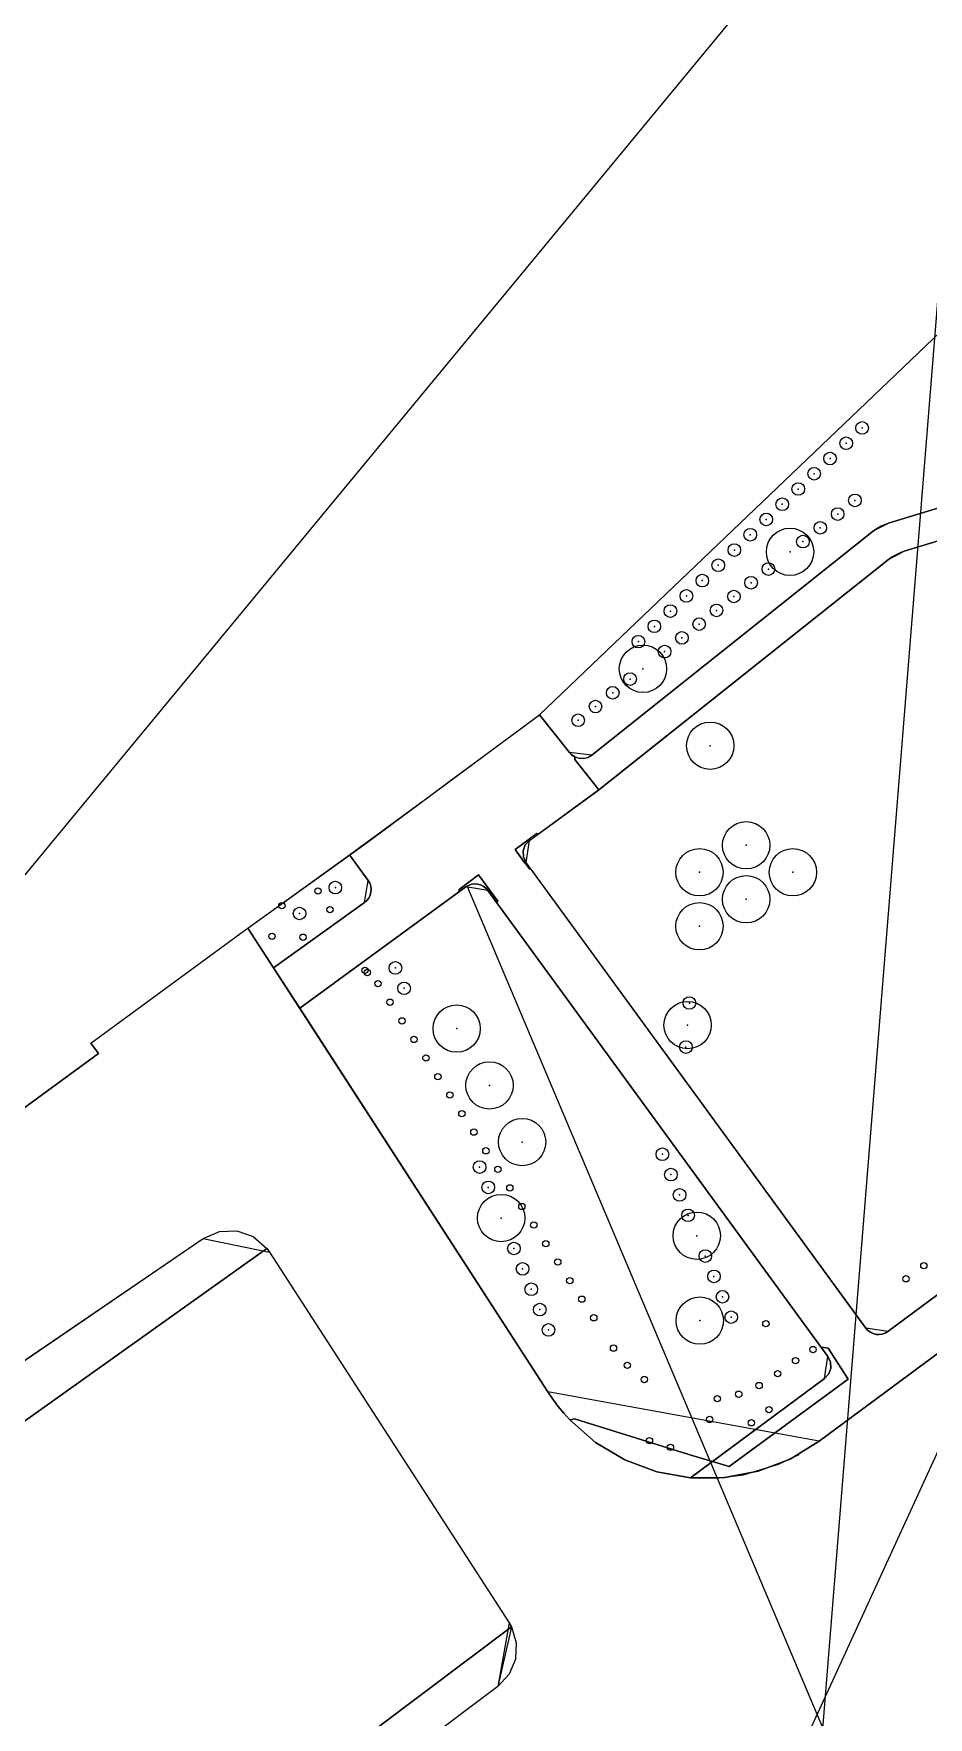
# Model space of a CAD drawing. Header units: metres. Extents: x 13966 to 15478, y -1639 to -430.
# Drawn here: x 14700.7 to 14757.4, y -911.7 to -805.1 of the extents above; entities that cross this region are included whole.
import ezdxf

# ---------------------------------------------------------------- set-up
doc = ezdxf.new("R2010")
doc.units = ezdxf.units.M
for name, color, linetype in [('BOUNDARY', 7, 'Continuous'), ('CURB', 7, 'Continuous'), ('ELECTR_CABLE', 7, 'Continuous'), ('ELECTR_CABLE_COMM', 7, 'Continuous'), ('GAS', 7, 'Continuous'), ('GRASS', 7, 'Continuous'), ('NEW_BUSH', 3, 'Continuous'), ('NEW_TREE', 3, 'Continuous'), ('OVERHEAD_POWER_LINE', 7, 'Continuous'), ('ROAD', 7, 'Continuous'), ('SIDEWALK_PATH', 7, 'Continuous')]:
    doc.layers.add(name, color=color, linetype=linetype)

# ---------------------------------------------------------------- blocks, each defined once
blk = doc.blocks.new('СПИРЕЯ_GREFSHEIM')
blk.add_circle((0, 0), 0.2)
blk = doc.blocks.new('ПУЗЫРЕПЛОДНИК_LADY_IN_RED')
blk.add_circle((0, 0), 0.2)
blk = doc.blocks.new('ПУЗЫРЕПЛОДНИК_TINY_WINE_GOLD')
blk.add_circle((0, 0), 0.2)
blk = doc.blocks.new('ЛАПЧАТКА_GOLDFINGER')
blk.add_circle((0, 0), 0.2)
blk = doc.blocks.new('ИВА_БУЛЛАТА')
blk.add_circle((0, 0), 0.2)
blk = doc.blocks.new('КЛЕН_ГИННАЛА')
blk.add_circle((0, 0), 0.2)
blk = doc.blocks.new('КЛЕН_PRINCETON_GOLD')
blk.add_circle((0, 0), 0.2)

msp = doc.modelspace()

# ---------------------------------------------------------------- linework, layer by layer
at = {"layer": 'BOUNDARY'}
msp.add_lwpolyline([(14676.98, -890.05), (14704.84, -869.67), (14704.36, -869.02), (14713.87, -862.05), (14721.71, -856.4), (14732.82, -848.19), (14770.43, -812.28), (14792.92, -818.26), (14796.13, -814.72), (14804.46, -816.94), (14809.33, -804.01)], dxfattribs=at)
at = {"layer": 'CURB'}
for points in [[(14793.5, -817.62), (14798.26, -821.23), (14797.94, -822.99), (14754.97, -836.05), (14753.97, -836.57), (14736.1, -850.77), (14734.69, -850.6), (14732.8, -848.21)], [(14787.6, -856.95), (14787.54, -857), (14786.29, -858.09), (14786.2, -859.5), (14786.86, -860.25), (14786.76, -861.66), (14772.14, -874.44), (14771.06, -875.3), (14754.87, -887.28), (14753.47, -887.06), (14731.94, -857.57), (14732.16, -856.17), (14736.52, -852.99), (14736.58, -852.94), (14754.92, -838.37), (14755.91, -837.85), (14800.12, -824.42), (14803.98, -827.5), (14802.69, -845.58)], [(14715.94, -864.25), (14721.7, -860.11), (14721.93, -858.7), (14720.75, -857.09)], [(14742.36, -896.54), (14750.85, -890.25), (14751.07, -888.86), (14729.51, -859.34), (14728.12, -859.12), (14717.6, -866.8)], [(14788.92, -863.76), (14774.11, -876.7), (14772.85, -877.71), (14750.52, -894.23), (14733.31, -891.1), (14714.31, -861.73)], [(14715.94, -864.25), (14717.6, -866.8)], [(14704.35, -869.01), (14704.84, -869.67), (14676.98, -890.05)], [(14674.63, -906.49), (14711.47, -881.39), (14715.68, -882.25), (14730.87, -905.73), (14730.15, -909.76), (14692.19, -938.25), (14687.91, -937.54), (14672.97, -915.61), (14673.76, -911.44), (14676.66, -909.46), (14674.59, -906.43)], [(14742.36, -896.54), (14744, -896.57), (14745.72, -896.35), (14747.93, -895.69), (14749.24, -895.06)], [(14731.01, -905.98), (14688.33, -938.03)], [(14731.01, -905.98), (14730.15, -909.76)]]:
    msp.add_lwpolyline(points, dxfattribs=at)
at = {"layer": 'ELECTR_CABLE'}
msp.add_line((14863, -661.49), (14594.44, -986.12), dxfattribs=at)
at = {"layer": 'ELECTR_CABLE_COMM'}
msp.add_line((14857.8, -1165.49), (14728.24, -859.15), dxfattribs=at)
at = {"layer": 'GAS'}
msp.add_line((14738.26, -1067.53), (14758.27, -819.11), dxfattribs=at)
at = {"layer": 'GRASS'}
for points in [[(14797.94, -822.99), (14754.97, -836.05), (14754.7, -836.15), (14754.45, -836.26), (14754.2, -836.41), (14753.97, -836.57), (14736.1, -850.77), (14735.93, -850.88), (14735.75, -850.95), (14735.56, -850.98), (14735.36, -850.98), (14735.17, -850.94), (14734.99, -850.86), (14734.83, -850.75), (14734.69, -850.6), (14732.8, -848.21), (14770.43, -812.28)], [(14771.06, -875.3), (14754.87, -887.28), (14754.7, -887.38), (14754.52, -887.45), (14754.32, -887.47), (14754.13, -887.46), (14753.94, -887.41), (14753.76, -887.33), (14753.6, -887.21), (14753.47, -887.06), (14731.94, -857.57), (14731.77, -857.21), (14731.76, -856.82), (14731.89, -856.46), (14732.16, -856.17), (14736.52, -852.99), (14754.92, -838.37), (14755.15, -838.21), (14755.39, -838.07), (14755.65, -837.95), (14755.91, -837.85), (14800.12, -824.42)], [(14683.65, -904.7), (14715.5, -882.01), (14715.55, -882.06), (14715.59, -882.12), (14715.63, -882.18), (14715.68, -882.25), (14730.87, -905.73), (14730.9, -905.79), (14730.94, -905.86), (14730.98, -905.92), (14731.01, -905.98), (14688.33, -938.03)]]:
    msp.add_lwpolyline(points, dxfattribs=at)
for points in [[(14715.94, -864.25), (14714.31, -861.73), (14720.75, -857.09), (14721.93, -858.7), (14722.03, -858.87), (14722.09, -859.06), (14722.12, -859.25), (14722.11, -859.45), (14722.06, -859.64), (14721.97, -859.82), (14721.85, -859.97), (14721.7, -860.11)], [(14733.31, -891.1), (14717.6, -866.8), (14728.12, -859.12), (14728.29, -859.02), (14728.47, -858.95), (14728.66, -858.93), (14728.86, -858.94), (14729.05, -858.99), (14729.23, -859.07), (14729.38, -859.19), (14729.51, -859.34), (14751.07, -888.86), (14751.23, -889.22), (14751.25, -889.6), (14751.12, -889.96), (14750.85, -890.25), (14743.75, -895.51), (14742.54, -895.16), (14735, -892.81), (14734.71, -892.88), (14734.33, -892.46), (14733.97, -892.02), (14733.63, -891.57)], [(14681.48, -901.86), (14711.47, -881.39), (14712.51, -880.94), (14713.61, -880.91), (14714.64, -881.27), (14715.5, -882.01), (14683.65, -904.7)], [(14742.36, -896.54), (14740.22, -896.16), (14738.2, -895.4), (14736.35, -894.3), (14734.71, -892.88), (14735, -892.81), (14742.54, -895.16), (14743.75, -895.51)]]:
    msp.add_lwpolyline(points, close=True, dxfattribs=at)
at = {"layer": 'NEW_BUSH'}
for centre in [(14753.24, -830.04), (14752.23, -831.01), (14751.21, -831.98), (14750.2, -832.94), (14749.19, -833.91), (14748.18, -834.88), (14752.78, -834.63), (14747.16, -835.84), (14750.59, -836.37), (14751.69, -835.5), (14746.15, -836.81), (14749.49, -837.24), (14745.14, -837.78), (14743.11, -839.71), (14744.12, -838.74), (14747.3, -838.98), (14742.1, -840.68), (14745.11, -840.72), (14746.2, -839.85), (14741.09, -841.64), (14744.01, -841.6), (14740.07, -842.61), (14742.91, -842.47), (14739.06, -843.58), (14741.82, -843.34), (14740.72, -844.21), (14738.53, -845.95), (14737.43, -846.82), (14736.34, -847.69), (14735.24, -848.56), (14719.85, -859.16), (14717.58, -860.8), (14723.66, -864.25), (14724.21, -865.54), (14742.29, -866.47), (14742.07, -869.26), (14728.99, -876.86), (14740.58, -876.05), (14741.12, -877.34), (14729.54, -878.15), (14741.67, -878.63), (14742.21, -879.92), (14731.17, -882.02), (14731.72, -883.31), (14743.3, -882.5), (14743.85, -883.79), (14732.27, -884.6), (14744.39, -885.08), (14732.81, -885.89), (14744.94, -886.37), (14733.36, -887.18)]:
    msp.add_circle(centre, 0.4, dxfattribs=at)
for p in [(14753.24, -830.04), (14752.23, -831.01), (14750.2, -832.94), (14751.21, -831.98), (14749.19, -833.91), (14748.18, -834.88), (14752.78, -834.63), (14747.16, -835.84), (14751.69, -835.5), (14746.15, -836.81), (14750.59, -836.37), (14745.14, -837.78), (14749.49, -837.24), (14744.12, -838.74), (14747.3, -838.98), (14743.11, -839.71), (14746.2, -839.85), (14742.1, -840.68), (14745.11, -840.72), (14741.09, -841.64), (14742.91, -842.47), (14744.01, -841.6), (14739.06, -843.58), (14740.07, -842.61), (14741.82, -843.34), (14740.72, -844.21), (14738.53, -845.95), (14736.34, -847.69), (14737.43, -846.82), (14735.24, -848.56), (14719.85, -859.16), (14717.58, -860.8), (14723.66, -864.25), (14724.21, -865.54), (14742.29, -866.47), (14742.07, -869.26), (14740.58, -876.05), (14728.99, -876.86), (14741.12, -877.34), (14729.54, -878.15), (14741.67, -878.63), (14742.21, -879.92), (14731.17, -882.02), (14743.3, -882.5), (14731.72, -883.31), (14743.85, -883.79), (14732.27, -884.6), (14744.39, -885.08), (14732.81, -885.89), (14733.36, -887.18), (14744.94, -886.37)]:
    msp.add_point(p, dxfattribs=at)
at = {"layer": 'NEW_TREE'}
for centre in [(14748.67, -837.89), (14739.35, -845.3), (14743.61, -850.17), (14745.89, -856.48), (14742.93, -858.19), (14748.85, -858.19), (14745.89, -859.9), (14742.93, -861.61), (14727.54, -868.09), (14742.18, -867.87), (14729.62, -871.69), (14731.69, -875.28), (14730.36, -880.09), (14742.76, -881.21), (14742.95, -886.59)]:
    msp.add_circle(centre, 1.5, dxfattribs=at)
for p in [(14748.67, -837.89), (14739.35, -845.3), (14743.61, -850.17), (14745.89, -856.48), (14742.93, -858.19), (14748.85, -858.19), (14745.89, -859.9), (14742.93, -861.61), (14727.54, -868.09), (14742.18, -867.87), (14729.62, -871.69), (14731.69, -875.28), (14730.36, -880.09), (14742.76, -881.21), (14742.95, -886.59)]:
    msp.add_point(p, dxfattribs=at)
at = {"layer": 'OVERHEAD_POWER_LINE'}
msp.add_line((14683.07, -1058.14), (14848.46, -697.95), dxfattribs=at)
at = {"layer": 'ROAD'}
for points in [[(14676.98, -890.05), (14704.84, -869.67), (14704.36, -869.02), (14713.87, -862.05), (14714.31, -861.73), (14715.94, -864.25), (14717.6, -866.8), (14733.31, -891.1), (14733.63, -891.57), (14733.97, -892.02), (14734.33, -892.46), (14734.71, -892.88), (14736.35, -894.3), (14738.2, -895.4), (14740.22, -896.16), (14742.36, -896.54), (14744.53, -896.53), (14746.65, -896.13), (14748.67, -895.36), (14750.52, -894.23), (14772.85, -877.71)], [(14681.46, -901.84), (14711.47, -881.39), (14712.51, -880.94), (14713.61, -880.91), (14714.64, -881.27), (14715.5, -882.01), (14715.68, -882.25), (14730.87, -905.73), (14731.01, -905.98), (14731.32, -907), (14731.27, -908.03), (14730.87, -908.98), (14730.15, -909.76), (14692.19, -938.25)]]:
    msp.add_lwpolyline(points, dxfattribs=at)
at = {"layer": 'SIDEWALK_PATH'}
for points in [[(14800.12, -824.42), (14755.91, -837.85), (14755.65, -837.95), (14755.39, -838.07), (14755.15, -838.21), (14754.92, -838.37), (14736.55, -852.96), (14735.04, -851.05), (14735.03, -850.88), (14735.3, -850.97), (14735.58, -850.98), (14735.85, -850.91), (14736.1, -850.77), (14753.97, -836.57), (14754.2, -836.41), (14754.45, -836.26), (14754.7, -836.15), (14754.97, -836.05), (14797.94, -822.99)], [(14772.85, -877.71), (14750.52, -894.23), (14748.67, -895.36), (14746.65, -896.13), (14744.53, -896.53), (14742.36, -896.54), (14743.75, -895.51), (14744.82, -895.82), (14752.35, -890.29), (14751.09, -888.33), (14750.64, -888.27), (14730.08, -860.11), (14730.15, -860.02), (14728.93, -858.36), (14727.7, -859.28), (14727.68, -859.44), (14717.6, -866.8), (14715.94, -864.25), (14721.7, -860.11), (14721.85, -859.97), (14721.97, -859.82), (14722.06, -859.64), (14722.11, -859.45), (14722.12, -859.25), (14722.09, -859.06), (14722.03, -858.87), (14721.93, -858.7), (14720.75, -857.09), (14725.88, -853.32), (14726.98, -852.5), (14732.8, -848.21), (14734.69, -850.6), (14734.76, -850.69), (14734.85, -850.76), (14734.94, -850.83), (14735.03, -850.88), (14735.04, -851.05), (14736.55, -852.96), (14732.74, -855.75), (14732.63, -855.73), (14731.24, -856.75), (14732.13, -857.96), (14732.25, -857.99), (14753.47, -887.06), (14753.6, -887.21), (14753.76, -887.33), (14753.94, -887.41), (14754.13, -887.46), (14754.32, -887.47), (14754.52, -887.45), (14754.7, -887.38), (14754.87, -887.28), (14771.06, -875.3)]]:
    msp.add_lwpolyline(points, dxfattribs=at)
for points in [[(14731.87, -857.62), (14731.24, -856.75), (14732.11, -856.11), (14732.16, -856.17), (14731.89, -856.46), (14731.76, -856.82), (14731.77, -857.21), (14731.94, -857.57)], [(14728.12, -859.12), (14727.68, -859.44), (14727.7, -859.28), (14728.93, -858.36), (14730.15, -860.02), (14730.08, -860.11), (14729.51, -859.34), (14729.38, -859.19), (14729.23, -859.07), (14729.05, -858.99), (14728.86, -858.94), (14728.66, -858.93), (14728.47, -858.95), (14728.29, -859.02)], [(14744.82, -895.82), (14743.75, -895.51), (14750.85, -890.25), (14751.12, -889.96), (14751.25, -889.6), (14751.23, -889.22), (14751.07, -888.86), (14750.64, -888.27), (14751.09, -888.33), (14752.35, -890.29)], [(14692.19, -938.25), (14691.24, -938.73), (14690.22, -938.85), (14689.21, -938.61), (14688.33, -938.03), (14731.01, -905.98), (14731.32, -907), (14731.27, -908.03), (14730.87, -908.98), (14730.15, -909.76)]]:
    msp.add_lwpolyline(points, close=True, dxfattribs=at)

# ---------------------------------------------------------------- block references
at = {"layer": 'BUSH'}
for name, p in [('ЛАПЧАТКА_GOLDFINGER', (14718.75, -859.38)), ('ПУЗЫРЕПЛОДНИК_TINY_WINE_GOLD', (14716.46, -860.3)), ('ИВА_БУЛЛАТА', (14719.51, -860.56)), ('ПУЗЫРЕПЛОДНИК_LADY_IN_RED', (14715.84, -862.25)), ('СПИРЕЯ_GREFSHEIM', (14717.8, -862.3)), ('ПУЗЫРЕПЛОДНИК_LADY_IN_RED', (14721.73, -864.4)), ('ПУЗЫРЕПЛОДНИК_TINY_WINE_GOLD', (14722.55, -865.25)), ('ЛАПЧАТКА_GOLDFINGER', (14723.31, -866.42)), ('ИВА_БУЛЛАТА', (14724.07, -867.6)), ('СПИРЕЯ_GREFSHEIM', (14724.83, -868.78)), ('ПУЗЫРЕПЛОДНИК_LADY_IN_RED', (14725.59, -869.95)), ('ПУЗЫРЕПЛОДНИК_TINY_WINE_GOLD', (14726.35, -871.13)), ('ЛАПЧАТКА_GOLDFINGER', (14727.11, -872.3)), ('ИВА_БУЛЛАТА', (14727.87, -873.48)), ('СПИРЕЯ_GREFSHEIM', (14728.63, -874.65)), ('ПУЗЫРЕПЛОДНИК_LADY_IN_RED', (14729.39, -875.83)), ('ПУЗЫРЕПЛОДНИК_TINY_WINE_GOLD', (14730.15, -877)), ('ЛАПЧАТКА_GOLDFINGER', (14730.91, -878.18)), ('ИВА_БУЛЛАТА', (14731.67, -879.36)), ('СПИРЕЯ_GREFSHEIM', (14732.43, -880.53)), ('ПУЗЫРЕПЛОДНИК_LADY_IN_RED', (14733.19, -881.71)), ('ПУЗЫРЕПЛОДНИК_TINY_WINE_GOLD', (14733.95, -882.88)), ('ПУЗЫРЕПЛОДНИК_LADY_IN_RED', (14757.15, -883.11)), ('ЛАПЧАТКА_GOLDFINGER', (14734.71, -884.06)), ('СПИРЕЯ_GREFSHEIM', (14756.02, -883.94)), ('ИВА_БУЛЛАТА', (14735.47, -885.23)), ('СПИРЕЯ_GREFSHEIM', (14736.23, -886.41)), ('ПУЗЫРЕПЛОДНИК_TINY_WINE_GOLD', (14737.48, -888.33)), ('ПУЗЫРЕПЛОДНИК_LADY_IN_RED', (14750.13, -888.42)), ('ЛАПЧАТКА_GOLDFINGER', (14738.36, -889.42)), ('СПИРЕЯ_GREFSHEIM', (14749.02, -889.12)), ('ИВА_БУЛЛАТА', (14739.43, -890.32)), ('ЛАПЧАТКА_GOLDFINGER', (14746.71, -890.7)), ('ИВА_БУЛЛАТА', (14747.89, -889.95)), ('ПУЗЫРЕПЛОДНИК_LADY_IN_RED', (14744.06, -891.53)), ('ПУЗЫРЕПЛОДНИК_TINY_WINE_GOLD', (14745.42, -891.25)), ('ИВА_БУЛЛАТА', (14743.58, -892.85)), ('ПУЗЫРЕПЛОДНИК_TINY_WINE_GOLD', (14747.34, -892.23)), ('ЛАПЧАТКА_GOLDFINGER', (14746.22, -893.06)), ('ЛАПЧАТКА_GOLDFINGER', (14739.76, -894.19)), ('ПУЗЫРЕПЛОДНИК_TINY_WINE_GOLD', (14741.09, -894.61))]:
    msp.add_blockref(name, p, dxfattribs=at)
at = {"layer": 'TREE'}
for name, p in [('КЛЕН_ГИННАЛА', (14721.88, -864.54)), ('КЛЕН_PRINCETON_GOLD', (14747.14, -886.78))]:
    msp.add_blockref(name, p, dxfattribs=at)

doc.saveas('drawing.dxf')
